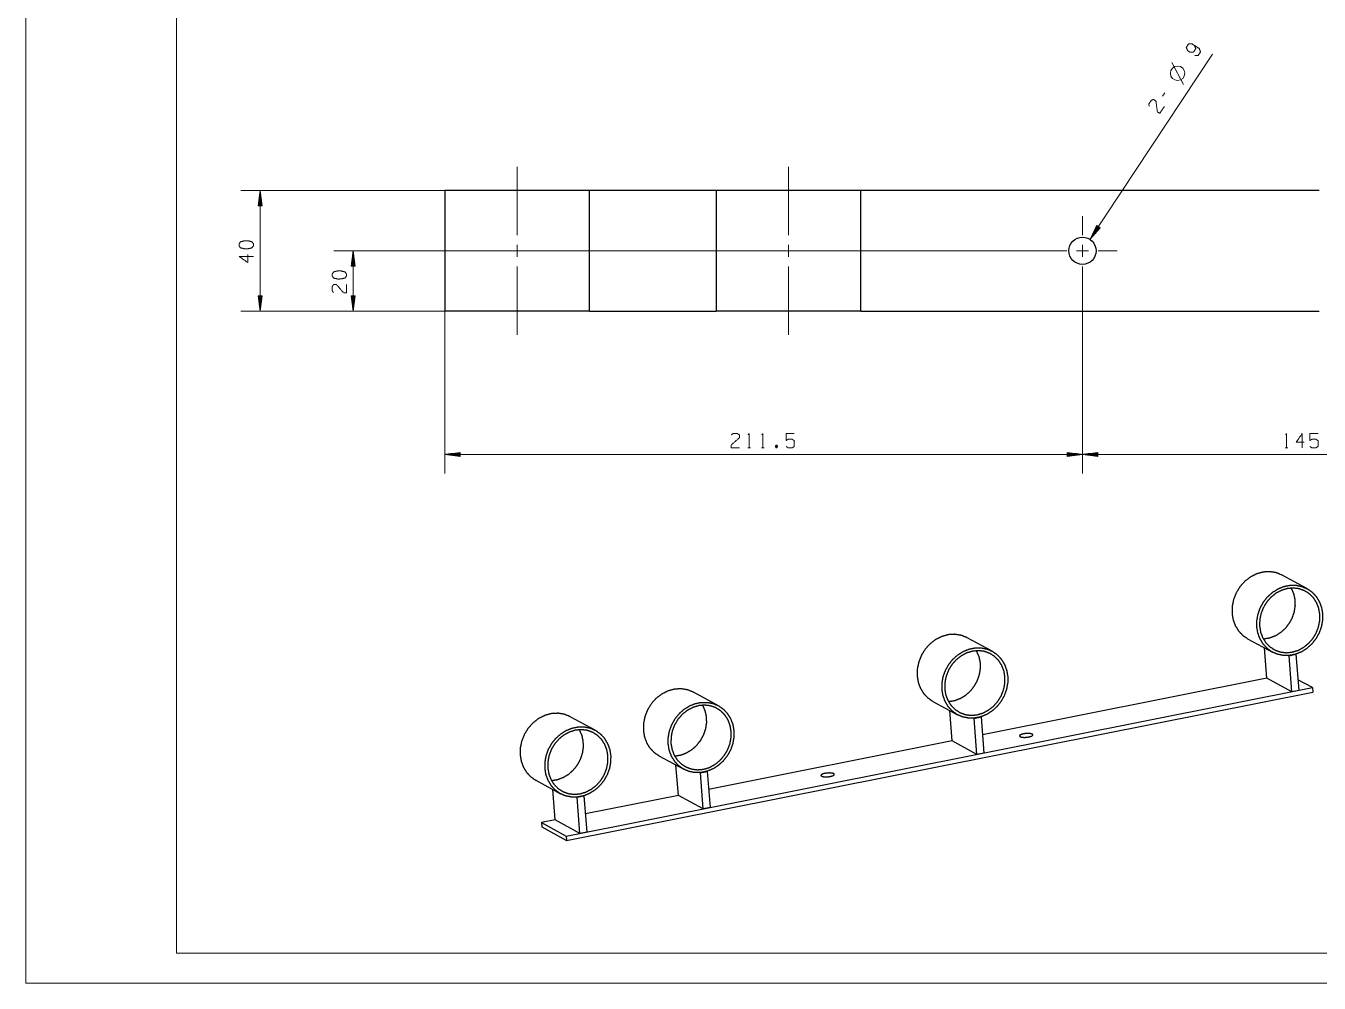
# Model space of a CAD drawing. Header units: millimetres. Extents: x 0 to 420, y 0 to 297.
# Drawn here: x 0 to 214.5, y 0 to 158.8 of the extents above; entities that cross this region are included whole.
import ezdxf

# ---------------------------------------------------------------- set-up
doc = ezdxf.new("R2010")
doc.units = ezdxf.units.MM
doc.layers.add('101', color=7, linetype='Continuous', true_color=0xffffff)

msp = doc.modelspace()

# ---------------------------------------------------------------- linework, layer by layer
at = {"layer": '101', "color": 133, "linetype": 'Continuous', "lineweight": 18}
for p, q in [((0, 297), (0, 0)), ((25, 292), (25, 5)), ((25, 5), (415, 5)), ((0, 0), (420, 0))]:
    msp.add_line(p, q, dxfattribs=at)
at = {"layer": '101', "color": 22, "linetype": 'Continuous', "lineweight": 18}
for p, q in [((176.45, 123.37), (196.79, 154.1)), ((69.46, 131.49), (35.66, 131.49)), ((38.83, 131.49), (38.5, 128.95)), ((38.76, 128.95), (38.76, 130.91)), ((38.81, 128.95), (38.81, 131.3)), ((39.17, 128.95), (38.83, 131.49)), ((38.83, 111.49), (38.83, 131.49)), ((38.86, 128.95), (38.86, 131.3)), ((38.91, 128.95), (38.91, 130.91)), ((38.5, 128.95), (38.5, 128.98)), ((38.5, 128.95), (38.5, 128.98)), ((38.5, 128.95), (39.17, 128.95)), ((38.55, 128.95), (38.55, 129.37)), ((38.61, 128.95), (38.61, 129.75)), ((38.66, 128.95), (38.66, 130.14)), ((38.71, 128.95), (38.71, 130.52)), ((38.96, 128.95), (38.96, 130.52)), ((39.01, 128.95), (39.01, 130.14)), ((39.06, 128.95), (39.06, 129.75)), ((39.11, 128.95), (39.11, 129.37)), ((39.16, 128.95), (39.16, 128.98)), ((39.16, 128.95), (39.16, 128.98)), ((177.57, 125.67), (176.45, 123.37)), ((176.45, 123.37), (178.13, 125.3)), ((177.83, 125.5), (176.54, 123.54)), ((177.87, 125.47), (176.58, 123.51)), ((177.79, 125.53), (176.71, 123.89)), ((177.92, 125.44), (176.83, 123.81)), ((177.75, 125.55), (176.88, 124.24)), ((177.7, 125.58), (177.05, 124.59)), ((177.96, 125.41), (177.09, 124.1)), ((177.66, 125.61), (177.22, 124.94)), ((178, 125.39), (177.35, 124.39)), ((177.62, 125.64), (177.39, 125.29)), ((177.58, 125.67), (177.56, 125.64)), ((177.58, 125.67), (177.56, 125.64)), ((178.13, 125.3), (177.57, 125.67)), ((178.04, 125.36), (177.6, 124.69)), ((178.09, 125.33), (177.86, 124.98)), ((178.13, 125.3), (178.11, 125.27)), ((178.13, 125.3), (178.11, 125.27)), ((169.44, 121.49), (51.09, 121.49)), ((54.26, 121.49), (53.93, 118.95)), ((54.09, 118.95), (54.09, 120.14)), ((54.14, 118.95), (54.14, 120.52)), ((54.19, 118.95), (54.19, 120.91)), ((54.24, 118.95), (54.24, 121.3)), ((54.26, 111.49), (54.26, 121.49)), ((54.6, 118.95), (54.26, 121.49)), ((54.29, 118.95), (54.29, 121.3)), ((54.34, 118.95), (54.34, 120.91)), ((54.39, 118.95), (54.39, 120.52)), ((54.44, 118.95), (54.44, 120.14)), ((53.93, 118.95), (53.93, 118.98)), ((53.93, 118.95), (53.93, 118.98)), ((53.93, 118.95), (54.6, 118.95)), ((53.98, 118.95), (53.98, 119.37)), ((54.03, 118.95), (54.03, 119.75)), ((54.49, 118.95), (54.49, 119.75)), ((54.54, 118.95), (54.54, 119.37)), ((54.59, 118.95), (54.59, 118.98)), ((54.59, 118.95), (54.59, 118.98)), ((39.17, 114.03), (38.5, 114.03)), ((38.5, 114.03), (38.83, 111.49)), ((38.5, 114.03), (38.5, 114)), ((38.5, 114.03), (38.5, 114)), ((38.55, 114.03), (38.55, 113.61)), ((38.61, 114.03), (38.61, 113.23)), ((38.66, 114.03), (38.66, 112.84)), ((38.71, 114.03), (38.71, 112.45)), ((38.76, 114.03), (38.76, 112.07)), ((38.81, 114.03), (38.81, 111.68)), ((38.83, 111.49), (39.17, 114.03)), ((38.86, 114.03), (38.86, 111.68)), ((38.91, 114.03), (38.91, 112.07)), ((38.96, 114.03), (38.96, 112.45)), ((39.01, 114.03), (39.01, 112.84)), ((39.06, 114.03), (39.06, 113.23)), ((39.11, 114.03), (39.11, 113.61)), ((39.16, 114.03), (39.16, 114)), ((39.16, 114.03), (39.16, 114)), ((53.93, 114.03), (54.26, 111.49)), ((54.6, 114.03), (53.93, 114.03)), ((53.93, 114.03), (53.93, 114)), ((53.93, 114.03), (53.93, 114)), ((53.98, 114.03), (53.98, 113.61)), ((54.03, 114.03), (54.03, 113.23)), ((54.09, 114.03), (54.09, 112.84)), ((54.14, 114.03), (54.14, 112.45)), ((54.19, 114.03), (54.19, 112.07)), ((54.24, 114.03), (54.24, 111.68)), ((54.26, 111.49), (54.6, 114.03)), ((54.29, 114.03), (54.29, 111.68)), ((54.34, 114.03), (54.34, 112.07)), ((54.39, 114.03), (54.39, 112.45)), ((54.44, 114.03), (54.44, 112.84)), ((54.49, 114.03), (54.49, 113.23)), ((54.54, 114.03), (54.54, 113.61)), ((54.59, 114.03), (54.59, 114)), ((54.59, 114.03), (54.59, 114)), ((175.21, 115.72), (175.21, 84.54)), ((175.21, 115.72), (175.21, 84.54)), ((69.46, 111.49), (35.66, 111.49)), ((69.46, 111.49), (51.09, 111.49)), ((69.46, 111.49), (69.46, 84.54)), ((72, 88.05), (69.46, 87.71)), ((72, 87.94), (71.2, 87.94)), ((72, 87.99), (71.58, 87.99)), ((72, 88.04), (71.97, 88.04)), ((72, 88.04), (71.97, 88.04)), ((72, 87.38), (72, 88.05)), ((175.21, 87.71), (172.67, 88.05)), ((172.67, 88.05), (172.67, 87.38)), ((172.67, 88.04), (172.7, 88.04)), ((172.67, 88.04), (172.7, 88.04)), ((172.67, 87.99), (173.09, 87.99)), ((172.67, 87.94), (173.47, 87.94)), ((177.75, 88.05), (175.21, 87.71)), ((177.75, 87.94), (176.95, 87.94)), ((177.75, 87.99), (177.33, 87.99)), ((177.75, 88.04), (177.72, 88.04)), ((177.75, 88.04), (177.72, 88.04)), ((177.75, 87.38), (177.75, 88.05)), ((69.46, 87.71), (72, 87.38)), ((175.21, 87.71), (69.46, 87.71)), ((72, 87.74), (69.65, 87.74)), ((72, 87.69), (69.65, 87.69)), ((72, 87.79), (70.04, 87.79)), ((72, 87.64), (70.04, 87.64)), ((72, 87.84), (70.42, 87.84)), ((72, 87.59), (70.42, 87.59)), ((72, 87.89), (70.81, 87.89)), ((72, 87.54), (70.81, 87.54)), ((72, 87.48), (71.2, 87.48)), ((72, 87.43), (71.58, 87.43)), ((72, 87.38), (71.97, 87.38)), ((72, 87.38), (71.97, 87.38)), ((172.67, 87.89), (173.86, 87.89)), ((172.67, 87.84), (174.25, 87.84)), ((172.67, 87.79), (174.63, 87.79)), ((172.67, 87.74), (175.02, 87.74)), ((172.67, 87.38), (175.21, 87.71)), ((172.67, 87.69), (175.02, 87.69)), ((172.67, 87.64), (174.63, 87.64)), ((172.67, 87.59), (174.25, 87.59)), ((172.67, 87.54), (173.86, 87.54)), ((172.67, 87.48), (173.47, 87.48)), ((172.67, 87.43), (173.09, 87.43)), ((172.67, 87.38), (172.7, 87.38)), ((172.67, 87.38), (172.7, 87.38)), ((175.21, 87.71), (177.75, 87.38)), ((175.21, 87.71), (247.71, 87.71)), ((177.75, 87.74), (175.4, 87.74)), ((177.75, 87.69), (175.4, 87.69)), ((177.75, 87.79), (175.79, 87.79)), ((177.75, 87.64), (175.79, 87.64)), ((177.75, 87.84), (176.17, 87.84)), ((177.75, 87.59), (176.17, 87.59)), ((177.75, 87.89), (176.56, 87.89)), ((177.75, 87.54), (176.56, 87.54)), ((177.75, 87.48), (176.95, 87.48)), ((177.75, 87.43), (177.33, 87.43)), ((177.75, 87.38), (177.72, 87.38)), ((177.75, 87.38), (177.72, 87.38))]:
    msp.add_line(p, q, dxfattribs=at)
at = {"layer": '101', "color": 72, "linetype": 'Continuous', "lineweight": 18}
for p, q in [((191.95, 149.06), (190.01, 152.74)), ((188.85, 147.7), (188.48, 147.14)), ((119.72, 88.81), (120.14, 88.81)), ((121.99, 88.81), (122.42, 88.81)), ((124.39, 89.26), (124.55, 88.83)), ((208.84, 88.81), (209.26, 88.81))]:
    msp.add_line(p, q, dxfattribs=at)
at = {"layer": '101', "color": 163, "linetype": 'Continuous', "lineweight": 25}
for p, q in [((69.46, 131.49), (69.46, 111.49)), ((93.46, 111.49), (93.46, 131.49)), ((114.46, 131.49), (93.46, 131.49)), ((114.46, 131.49), (114.46, 111.49)), ((214.46, 131.49), (138.46, 131.49)), ((138.46, 111.49), (138.46, 131.49)), ((93.46, 111.49), (114.46, 111.49)), ((138.46, 111.49), (214.46, 111.49)), ((212.44, 65.46), (208.32, 67.69)), ((160.23, 55.07), (156.11, 57.3)), ((202.6, 57.14), (206.72, 54.91)), ((205.81, 50.57), (205.42, 55.62)), ((209.47, 54.32), (209.41, 54.35)), ((209.47, 54.32), (210.6, 54.55)), ((209.94, 48.34), (209.47, 54.32)), ((210.6, 54.55), (210.56, 54.57)), ((210.6, 54.55), (211.07, 48.56)), ((205.81, 50.57), (158.62, 41.18)), ((209.94, 48.34), (205.81, 50.57)), ((213.34, 49.02), (210.93, 50.32)), ((89.62, 24.39), (213.34, 49.02)), ((89.67, 23.68), (213.4, 48.3)), ((114.83, 46.03), (110.71, 48.27)), ((211.07, 48.56), (209.94, 48.34)), ((213.34, 49.02), (213.4, 48.3)), ((150.39, 46.75), (154.51, 44.52)), ((153.6, 40.18), (153.21, 45.23)), ((94.39, 41.97), (90.27, 44.2)), ((157.25, 43.93), (157.2, 43.96)), ((157.25, 43.93), (158.39, 44.16)), ((157.72, 37.95), (157.25, 43.93)), ((158.39, 44.16), (158.35, 44.18)), ((158.39, 44.16), (158.86, 38.17)), ((153.6, 40.18), (113.22, 32.15)), ((157.72, 37.95), (153.6, 40.18)), ((104.98, 37.72), (109.11, 35.48)), ((158.86, 38.17), (157.72, 37.95)), ((108.2, 31.15), (107.8, 36.19)), ((111.85, 34.9), (111.8, 34.93)), ((111.85, 34.9), (112.98, 35.12)), ((112.32, 28.91), (111.85, 34.9)), ((112.98, 35.12), (112.95, 35.14)), ((112.98, 35.12), (113.45, 29.14)), ((84.55, 33.65), (88.67, 31.42)), ((87.77, 27.08), (87.37, 32.12)), ((91.42, 30.83), (91.37, 30.86)), ((91.42, 30.83), (92.55, 31.06)), ((91.89, 24.85), (91.42, 30.83)), ((92.55, 31.06), (92.52, 31.08)), ((92.55, 31.06), (93.02, 25.07)), ((108.2, 31.15), (92.79, 28.08)), ((112.32, 28.91), (108.2, 31.15)), ((113.45, 29.14), (112.32, 28.91)), ((87.77, 27.08), (85.5, 26.63)), ((85.5, 26.63), (89.62, 24.39)), ((85.5, 26.63), (85.55, 25.91)), ((85.55, 25.91), (89.67, 23.68)), ((91.89, 24.85), (87.77, 27.08)), ((89.62, 24.39), (89.67, 23.68)), ((93.02, 25.07), (91.89, 24.85))]:
    msp.add_line(p, q, dxfattribs=at)
at = {"layer": '101', "color": 151, "linetype": 'Continuous', "lineweight": 18}
for p, q in [((175.21, 124.08), (175.21, 127.25)), ((81.46, 122.49), (81.46, 120.49)), ((126.46, 122.49), (126.46, 120.49)), ((175.21, 120.49), (175.21, 122.49)), ((172.62, 121.49), (169.44, 121.49)), ((174.21, 121.49), (176.21, 121.49)), ((177.8, 121.49), (180.98, 121.49)), ((175.21, 118.9), (175.21, 115.72))]:
    msp.add_line(p, q, dxfattribs=at)
at = {"layer": '101', "color": 72, "linetype": 'Continuous', "lineweight": 18}
msp.add_circle((190.99, 150.94), 1.2, dxfattribs=at)
at = {"layer": '101', "color": 163, "linetype": 'Continuous', "lineweight": 25}
msp.add_circle((175.21, 121.49), 2.25, dxfattribs=at)
at = {"layer": '101', "color": 72, "linetype": 'Continuous', "lineweight": 18}
for points, knots in [([(193.84, 153.92), (194.41, 153.92), (194.79, 154.5), (194.58, 155.04), (193.39, 155.83), (192.81, 155.81), (192.43, 155.23), (192.65, 154.71), (193.03, 154.43), (193.62, 154.45), (194, 155.02), (193.79, 155.56)], [0, 0, 0.076858, 0.169526, 0.247728, 0.439298, 0.517501, 0.610169, 0.687024, 0.750926, 0.829129, 0.921797, 1, 1]), ([(186.25, 145.49), (186.24, 145.88), (186.62, 146.45), (186.99, 146.61), (187.39, 146.34), (187.64, 144.55), (188.04, 144.3), (188.78, 145.42)], [0, 0, 0.069693, 0.192978, 0.265275, 0.35023, 0.674741, 0.759753, 1, 1]), ([(37.74, 122.65), (37.49, 122.99), (36.79, 123.17), (36.32, 123.17), (35.59, 122.99), (35.37, 122.65), (35.37, 122.32), (35.59, 121.98), (36.32, 121.81), (36.79, 121.82), (37.49, 121.98), (37.74, 122.32), (37.74, 122.65)], [0, 0, 0.067526, 0.183971, 0.260584, 0.380943, 0.446142, 0.500306, 0.565504, 0.685863, 0.762529, 0.87831, 0.945835, 1, 1]), ([(36.79, 120.89), (36.79, 119.55), (35.37, 120.56), (37.74, 120.56)], [0, 0, 0.24587, 0.565296, 1, 1]), ([(53.17, 117.65), (52.92, 117.99), (52.22, 118.17), (51.75, 118.17), (51.02, 117.99), (50.8, 117.65), (50.8, 117.32), (51.02, 116.98), (51.75, 116.81), (52.22, 116.82), (52.92, 116.98), (53.17, 117.32), (53.17, 117.65)], [0, 0, 0.067526, 0.183972, 0.260584, 0.380943, 0.446141, 0.500306, 0.565503, 0.685863, 0.762528, 0.87831, 0.945835, 1, 1]), ([(51.02, 114.55), (50.8, 114.87), (50.8, 115.56), (51.02, 115.89), (51.5, 115.89), (52.7, 114.53), (53.17, 114.55), (53.17, 115.89)], [0, 0, 0.069693, 0.192977, 0.265274, 0.350227, 0.674741, 0.759752, 1, 1]), ([(116.98, 90.96), (117.3, 91.18), (117.99, 91.18), (118.32, 90.96), (118.32, 90.48), (116.96, 89.28), (116.98, 88.81), (118.32, 88.81)], [0, 0, 0.069693, 0.192977, 0.265273, 0.350226, 0.674741, 0.759753, 1, 1]), ([(119.79, 90.98), (119.93, 91.18), (119.93, 88.81)], [0, 0, 0.093493, 1, 1]), ([(122.06, 90.98), (122.2, 91.18), (122.2, 88.81)], [0, 0, 0.093491, 1, 1]), ([(126.07, 89.03), (126.4, 88.81), (127.09, 88.81), (127.43, 89.03), (127.43, 89.98), (127.09, 90.23), (126.4, 90.23), (126.07, 90.01), (126.07, 91.18), (127.43, 91.18)], [0, 0, 0.062228, 0.168343, 0.23057, 0.376816, 0.441265, 0.54738, 0.609609, 0.790491, 1, 1]), ([(208.91, 90.98), (209.05, 91.18), (209.05, 88.81)], [0, 0, 0.093489, 1, 1]), ([(212, 89.76), (210.66, 89.76), (211.66, 91.18), (211.66, 88.81)], [0, 0, 0.245869, 0.565294, 1, 1]), ([(212.92, 89.03), (213.25, 88.81), (213.94, 88.81), (214.28, 89.03), (214.28, 89.98), (213.94, 90.23), (213.25, 90.23), (212.92, 90.01), (212.92, 91.18), (214.28, 91.18)], [0, 0, 0.062226, 0.168341, 0.23057, 0.376816, 0.441266, 0.547381, 0.609609, 0.790491, 1, 1]), ([(124.39, 88.83), (124.55, 88.83), (124.64, 89.06), (124.55, 89.26), (124.39, 89.26), (124.3, 89.06), (124.39, 88.83), (124.55, 89.26)], [0, 0, 0.093972, 0.236779, 0.365957, 0.459929, 0.589107, 0.731913, 1, 1])]:
    msp.add_open_spline(points, degree=1, knots=knots, dxfattribs=at)
at = {"layer": '101', "color": 151, "linetype": 'Continuous', "lineweight": 18}
for points, knots in [([(81.46, 135.41), (81.46, 133.83), (81.46, 124.08)], [0, 0, 0.140063, 1, 1]), ([(126.46, 135.41), (126.46, 133.83), (126.46, 124.08)], [0, 0, 0.140063, 1, 1]), ([(81.46, 118.9), (81.46, 110.74), (81.46, 107.56)], [0, 0, 0.719874, 1, 1]), ([(126.46, 118.9), (126.46, 110.74), (126.46, 107.56)], [0, 0, 0.719874, 1, 1])]:
    msp.add_open_spline(points, degree=1, knots=knots, dxfattribs=at)
at = {"layer": '101', "color": 163, "linetype": 'Continuous', "lineweight": 25}
for points, knots in [([(93.46, 131.49), (93.05, 131.49), (92.55, 131.49), (90.98, 131.49), (88.77, 131.49), (86.05, 131.49), (84.57, 131.49), (81.46, 131.49), (78.35, 131.49), (75.46, 131.49), (72.97, 131.49), (71.94, 131.49), (70.37, 131.49), (69.56, 131.49), (69.46, 131.49)], [0, 0, 0.017037, 0.03806, 0.103324, 0.195619, 0.308658, 0.37059, 0.5, 0.629409, 0.75, 0.853553, 0.896677, 0.96194, 0.995722, 1, 1]), ([(138.46, 131.49), (138.05, 131.49), (137.55, 131.49), (135.98, 131.49), (133.77, 131.49), (131.05, 131.49), (128.03, 131.49), (124.89, 131.49), (121.87, 131.49), (119.15, 131.49), (116.94, 131.49), (115.37, 131.49), (114.56, 131.49), (114.46, 131.49)], [0, 0, 0.017037, 0.038061, 0.103324, 0.195619, 0.308659, 0.434737, 0.565263, 0.691342, 0.804381, 0.896677, 0.96194, 0.995722, 1, 1]), ([(93.46, 111.49), (93.05, 111.49), (91.85, 111.49), (89.95, 111.49), (87.46, 111.49), (84.57, 111.49), (81.46, 111.49), (78.35, 111.49), (75.46, 111.49), (72.97, 111.49), (71.94, 111.49), (70.37, 111.49), (69.56, 111.49), (69.46, 111.49)], [0, 0, 0.017037, 0.066987, 0.146447, 0.25, 0.37059, 0.5, 0.629409, 0.75, 0.853553, 0.896677, 0.96194, 0.995722, 1, 1]), ([(138.46, 111.49), (138.05, 111.49), (137.55, 111.49), (135.98, 111.49), (133.77, 111.49), (131.05, 111.49), (128.03, 111.49), (124.89, 111.49), (121.87, 111.49), (119.15, 111.49), (116.94, 111.49), (115.37, 111.49), (114.56, 111.49), (114.46, 111.49)], [0, 0, 0.017037, 0.038061, 0.103324, 0.195619, 0.308659, 0.434737, 0.565263, 0.691342, 0.804381, 0.896677, 0.96194, 0.995722, 1, 1]), ([(208.32, 67.69), (207.34, 68.09), (206.28, 68.26), (205.19, 68.2), (204.1, 67.9), (203.08, 67.39), (202.15, 66.68), (201.35, 65.79), (200.71, 64.77), (200.27, 63.66), (200.03, 62.5), (200.01, 61.33)], [0, 0, 0.084186, 0.169285, 0.25604, 0.344899, 0.43596, 0.528972, 0.623405, 0.718529, 0.813518, 0.907568, 1, 1]), ([(204.13, 59.1), (204.31, 58.06), (204.66, 57.1), (205.19, 56.24), (205.86, 55.51), (206.66, 54.94), (207.56, 54.56), (208.52, 54.36), (209.53, 54.36), (210.53, 54.56), (211.51, 54.95), (212.41, 55.52), (213.22, 56.25), (213.91, 57.11), (214.45, 58.08), (214.82, 59.12), (215.02, 60.19), (215.03, 61.27), (214.85, 62.31), (214.5, 63.27), (213.98, 64.13), (213.3, 64.86), (212.5, 65.42), (211.61, 65.81), (210.64, 66.01), (209.64, 66.01), (208.63, 65.81), (207.66, 65.41), (206.75, 64.84), (205.94, 64.12), (205.25, 63.25), (204.71, 62.29), (204.34, 61.25), (204.14, 60.17), (204.13, 59.1)], [0, 0, 0.029656, 0.058643, 0.087008, 0.114888, 0.142495, 0.170083, 0.197908, 0.226192, 0.255082, 0.28464, 0.314836, 0.345557, 0.376627, 0.40783, 0.438934, 0.469719, 0.5, 0.529656, 0.558643, 0.587008, 0.614888, 0.642495, 0.670083, 0.697908, 0.726192, 0.755082, 0.78464, 0.814836, 0.845557, 0.876627, 0.90783, 0.938934, 0.969718, 1, 1]), ([(209.17, 65.45), (210.15, 65.54), (211.11, 65.43), (212.01, 65.12), (212.82, 64.61), (213.5, 63.94), (214.04, 63.12), (214.4, 62.19), (214.58, 61.18), (214.56, 60.13), (214.35, 59.09), (213.96, 58.08), (213.41, 57.16), (212.7, 56.36), (211.87, 55.7), (210.96, 55.21), (210, 54.92), (209.01, 54.82), (208.05, 54.94), (207.15, 55.25), (206.34, 55.76), (205.66, 56.43), (205.13, 57.25), (204.76, 58.18), (204.59, 59.19), (204.6, 60.24), (204.81, 61.28), (205.2, 62.28), (205.76, 63.21), (206.46, 64.01), (207.29, 64.67), (208.2, 65.16), (209.17, 65.45)], [0, 0, 0.030339, 0.060077, 0.089446, 0.118744, 0.148282, 0.178328, 0.209061, 0.240548, 0.272741, 0.30549, 0.338571, 0.371714, 0.404644, 0.437111, 0.468928, 0.5, 0.530339, 0.560077, 0.589446, 0.618744, 0.648282, 0.678328, 0.709061, 0.740548, 0.772741, 0.80549, 0.838571, 0.871714, 0.904644, 0.937111, 0.968928, 1, 1]), ([(209.82, 65.54), (210.21, 64.64), (210.43, 63.65), (210.46, 62.62), (210.3, 61.59), (209.97, 60.58), (209.46, 59.64), (208.8, 58.81), (208.02, 58.11), (207.14, 57.58), (206.19, 57.23), (205.22, 57.07)], [0, 0, 0.086787, 0.175676, 0.266606, 0.359222, 0.452946, 0.547055, 0.640779, 0.733396, 0.824325, 0.913214, 1, 1]), ([(200.01, 61.33), (200.19, 60.28), (200.56, 59.3), (201.09, 58.44), (201.78, 57.71), (202.6, 57.14)], [0, 0, 0.208186, 0.411606, 0.610619, 0.806232, 1, 1]), ([(156.11, 57.3), (155.12, 57.7), (154.06, 57.87), (152.97, 57.81), (151.89, 57.51), (150.86, 57), (149.93, 56.29), (149.13, 55.4), (148.5, 54.38), (148.06, 53.27), (147.82, 52.11), (147.8, 50.94)], [0, 0, 0.084187, 0.169286, 0.256041, 0.3449, 0.43596, 0.528972, 0.623406, 0.718529, 0.813518, 0.907568, 1, 1]), ([(151.92, 48.71), (152.1, 47.67), (152.45, 46.71), (152.97, 45.85), (153.65, 45.12), (154.44, 44.55), (155.34, 44.17), (156.31, 43.97), (157.31, 43.97), (158.32, 44.17), (159.29, 44.56), (160.2, 45.13), (161.01, 45.86), (161.7, 46.72), (162.24, 47.69), (162.61, 48.73), (162.81, 49.8), (162.82, 50.88), (162.64, 51.91), (162.29, 52.88), (161.76, 53.74), (161.09, 54.47), (160.29, 55.03), (159.39, 55.42), (158.43, 55.62), (157.42, 55.62), (156.42, 55.42), (155.44, 55.02), (154.54, 54.45), (153.72, 53.73), (153.04, 52.86), (152.5, 51.9), (152.12, 50.86), (151.93, 49.78), (151.92, 48.71)], [0, 0, 0.029656, 0.058643, 0.087008, 0.114888, 0.142495, 0.170083, 0.197908, 0.226192, 0.255082, 0.28464, 0.314836, 0.345557, 0.376627, 0.40783, 0.438934, 0.469719, 0.5, 0.529656, 0.558643, 0.587008, 0.614888, 0.642495, 0.670083, 0.697908, 0.726192, 0.755082, 0.78464, 0.814836, 0.845557, 0.876627, 0.90783, 0.938934, 0.969718, 1, 1]), ([(156.95, 55.06), (157.94, 55.15), (158.9, 55.04), (159.8, 54.73), (160.61, 54.22), (161.29, 53.55), (161.82, 52.73), (162.19, 51.8), (162.36, 50.79), (162.35, 49.74), (162.14, 48.7), (161.75, 47.69), (161.19, 46.77), (160.49, 45.97), (159.66, 45.31), (158.75, 44.82), (157.78, 44.53), (156.8, 44.43), (155.84, 44.55), (154.94, 44.86), (154.13, 45.37), (153.45, 46.04), (152.91, 46.86), (152.55, 47.79), (152.37, 48.8), (152.39, 49.85), (152.6, 50.89), (152.99, 51.89), (153.54, 52.82), (154.25, 53.62), (155.08, 54.28), (155.99, 54.77), (156.95, 55.06)], [0, 0, 0.030339, 0.060077, 0.089446, 0.118744, 0.148282, 0.178328, 0.209061, 0.240548, 0.272741, 0.305491, 0.338571, 0.371715, 0.404644, 0.437111, 0.468929, 0.5, 0.530339, 0.560077, 0.589446, 0.618744, 0.648282, 0.678328, 0.709061, 0.740548, 0.772741, 0.805491, 0.838571, 0.871715, 0.904644, 0.937111, 0.968929, 1, 1]), ([(157.6, 55.15), (158, 54.25), (158.22, 53.26), (158.25, 52.23), (158.09, 51.2), (157.75, 50.19), (157.24, 49.25), (156.59, 48.42), (155.8, 47.72), (154.92, 47.19), (153.98, 46.83), (153.01, 46.68)], [0, 0, 0.086786, 0.175676, 0.266605, 0.359222, 0.452946, 0.547055, 0.640779, 0.733395, 0.824324, 0.913214, 1, 1]), ([(147.8, 50.94), (147.98, 49.89), (148.34, 48.91), (148.88, 48.05), (149.57, 47.32), (150.39, 46.75)], [0, 0, 0.208186, 0.411605, 0.610617, 0.806233, 1, 1]), ([(110.71, 48.27), (109.72, 48.66), (108.66, 48.83), (107.57, 48.77), (106.49, 48.48), (105.46, 47.96), (104.53, 47.25), (103.73, 46.37), (103.1, 45.35), (102.65, 44.24), (102.42, 43.07), (102.4, 41.91)], [0, 0, 0.084187, 0.169287, 0.256042, 0.344901, 0.43596, 0.528973, 0.623406, 0.718529, 0.813518, 0.907568, 1, 1]), ([(106.52, 39.67), (106.69, 38.64), (107.05, 37.67), (107.57, 36.81), (108.24, 36.08), (109.04, 35.52), (109.94, 35.13), (110.91, 34.93), (111.91, 34.94), (112.92, 35.14), (113.89, 35.53), (114.8, 36.1), (115.61, 36.83), (116.3, 37.69), (116.84, 38.65), (117.21, 39.69), (117.4, 40.77), (117.41, 41.84), (117.24, 42.88), (116.88, 43.84), (116.36, 44.7), (115.69, 45.43), (114.89, 46), (113.99, 46.39), (113.02, 46.58), (112.02, 46.58), (111.01, 46.38), (110.04, 45.99), (109.13, 45.42), (108.32, 44.69), (107.64, 43.83), (107.1, 42.86), (106.72, 41.82), (106.53, 40.75), (106.52, 39.67)], [0, 0, 0.029656, 0.058643, 0.087008, 0.114888, 0.142495, 0.170083, 0.197908, 0.226192, 0.255082, 0.28464, 0.314836, 0.345557, 0.376627, 0.40783, 0.438934, 0.469718, 0.5, 0.529656, 0.558643, 0.587008, 0.614888, 0.642495, 0.670083, 0.697908, 0.726192, 0.755082, 0.78464, 0.814836, 0.845557, 0.876627, 0.90783, 0.938934, 0.969719, 1, 1]), ([(111.55, 46.03), (112.53, 46.12), (113.49, 46.01), (114.4, 45.69), (115.2, 45.19), (115.89, 44.51), (116.42, 43.69), (116.78, 42.76), (116.96, 41.75), (116.94, 40.7), (116.74, 39.66), (116.35, 38.66), (115.79, 37.74), (115.08, 36.93), (114.26, 36.27), (113.35, 35.78), (112.38, 35.49), (111.4, 35.4), (110.44, 35.51), (109.53, 35.83), (108.73, 36.33), (108.04, 37), (107.51, 37.82), (107.15, 38.76), (106.97, 39.76), (106.99, 40.81), (107.19, 41.86), (107.58, 42.86), (108.14, 43.78), (108.85, 44.59), (109.67, 45.24), (110.59, 45.73), (111.55, 46.03)], [0, 0, 0.030339, 0.060077, 0.089446, 0.118744, 0.148282, 0.178328, 0.209061, 0.240548, 0.272741, 0.305491, 0.338571, 0.371715, 0.404644, 0.437111, 0.468929, 0.5, 0.530339, 0.560077, 0.589446, 0.618744, 0.648282, 0.678328, 0.709061, 0.740548, 0.772741, 0.805491, 0.838571, 0.871715, 0.904644, 0.937111, 0.968929, 1, 1]), ([(112.2, 46.11), (112.6, 45.21), (112.82, 44.23), (112.85, 43.2), (112.69, 42.16), (112.35, 41.16), (111.84, 40.22), (111.18, 39.39), (110.4, 38.69), (109.52, 38.15), (108.58, 37.8), (107.61, 37.64)], [0, 0, 0.086786, 0.175676, 0.266605, 0.359222, 0.452945, 0.547055, 0.640778, 0.733395, 0.824324, 0.913214, 1, 1]), ([(90.27, 44.2), (89.29, 44.6), (88.23, 44.77), (87.14, 44.71), (86.06, 44.41), (85.03, 43.9), (84.1, 43.18), (83.3, 42.3), (82.67, 41.28), (82.22, 40.17), (81.98, 39.01), (81.97, 37.84)], [0, 0, 0.084186, 0.169286, 0.256041, 0.3449, 0.43596, 0.528972, 0.623406, 0.718529, 0.813518, 0.907568, 1, 1]), ([(86.09, 35.61), (86.26, 34.57), (86.62, 33.6), (87.14, 32.74), (87.81, 32.02), (88.61, 31.45), (89.51, 31.06), (90.48, 30.87), (91.48, 30.87), (92.49, 31.07), (93.46, 31.46), (94.37, 32.03), (95.18, 32.76), (95.86, 33.62), (96.4, 34.59), (96.78, 35.63), (96.97, 36.7), (96.98, 37.78), (96.81, 38.81), (96.45, 39.78), (95.93, 40.64), (95.26, 41.36), (94.46, 41.93), (93.56, 42.32), (92.59, 42.52), (91.59, 42.51), (90.58, 42.31), (89.61, 41.92), (88.7, 41.35), (87.89, 40.62), (87.2, 39.76), (86.66, 38.8), (86.29, 37.76), (86.1, 36.68), (86.09, 35.61)], [0, 0, 0.029656, 0.058643, 0.087008, 0.114888, 0.142495, 0.170083, 0.197908, 0.226192, 0.255082, 0.28464, 0.314836, 0.345557, 0.376627, 0.40783, 0.438934, 0.469718, 0.5, 0.529656, 0.558643, 0.587008, 0.614888, 0.642495, 0.670083, 0.697908, 0.726192, 0.755082, 0.78464, 0.814836, 0.845557, 0.876627, 0.90783, 0.938934, 0.969718, 1, 1]), ([(91.12, 41.96), (92.1, 42.05), (93.06, 41.94), (93.97, 41.62), (94.77, 41.12), (95.46, 40.44), (95.99, 39.63), (96.35, 38.69), (96.53, 37.69), (96.51, 36.64), (96.31, 35.59), (95.92, 34.59), (95.36, 33.67), (94.65, 32.86), (93.83, 32.21), (92.91, 31.72), (91.95, 31.42), (90.97, 31.33), (90.01, 31.44), (89.1, 31.76), (88.3, 32.26), (87.61, 32.94), (87.08, 33.76), (86.72, 34.69), (86.54, 35.7), (86.56, 36.74), (86.76, 37.79), (87.15, 38.79), (87.71, 39.71), (88.42, 40.52), (89.24, 41.18), (90.15, 41.66), (91.12, 41.96)], [0, 0, 0.030339, 0.060077, 0.089446, 0.118744, 0.148282, 0.178328, 0.209061, 0.240548, 0.272741, 0.305491, 0.338571, 0.371714, 0.404644, 0.437111, 0.468929, 0.5, 0.530339, 0.560077, 0.589446, 0.618744, 0.648282, 0.678328, 0.709061, 0.740548, 0.772741, 0.805491, 0.838571, 0.871714, 0.904644, 0.937111, 0.968929, 1, 1]), ([(91.77, 42.04), (92.17, 41.14), (92.38, 40.16), (92.41, 39.13), (92.26, 38.1), (91.92, 37.09), (91.41, 36.15), (90.75, 35.32), (89.97, 34.62), (89.09, 34.09), (88.15, 33.73), (87.18, 33.57)], [0, 0, 0.086786, 0.175676, 0.266605, 0.359222, 0.452945, 0.547054, 0.640778, 0.733395, 0.824324, 0.913213, 1, 1]), ([(102.4, 41.91), (102.58, 40.86), (102.94, 39.88), (103.48, 39.01), (104.17, 38.28), (104.99, 37.72)], [0, 0, 0.208185, 0.411605, 0.610617, 0.806234, 1, 1]), ([(166.9, 41.3), (167, 41.17), (166.88, 41.03), (166.56, 40.9), (166.1, 40.81), (165.6, 40.77), (165.16, 40.8), (164.86, 40.89), (164.76, 41.02), (164.88, 41.17), (165.2, 41.3), (165.65, 41.39), (166.15, 41.42), (166.6, 41.39), (166.9, 41.3)], [0, 0, 0.03372, 0.072681, 0.144, 0.239683, 0.342932, 0.434959, 0.500001, 0.53372, 0.57268, 0.644001, 0.739682, 0.842933, 0.934958, 1, 1]), ([(81.97, 37.84), (82.15, 36.79), (82.51, 35.81), (83.05, 34.94), (83.74, 34.22), (84.55, 33.65)], [0, 0, 0.208185, 0.411605, 0.610617, 0.806233, 1, 1]), ([(133.98, 34.75), (134.08, 34.62), (133.96, 34.48), (133.64, 34.35), (133.18, 34.26), (132.69, 34.22), (132.24, 34.25), (131.94, 34.34), (131.84, 34.47), (131.96, 34.62), (132.28, 34.75), (132.74, 34.84), (133.23, 34.87), (133.68, 34.84), (133.98, 34.75)], [0, 0, 0.03372, 0.072681, 0.144, 0.239683, 0.342932, 0.43496, 0.5, 0.53372, 0.572681, 0.644, 0.739683, 0.842933, 0.93496, 1, 1])]:
    msp.add_open_spline(points, degree=1, knots=knots, dxfattribs=at)

doc.saveas('drawing.dxf')
